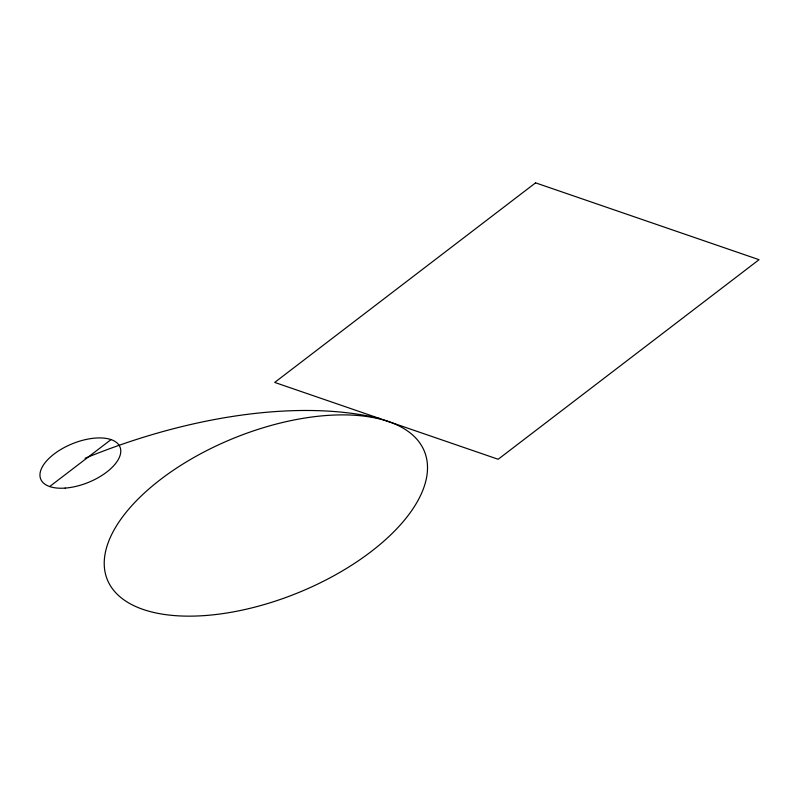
<?xml version="1.0" encoding="UTF-8"?>
<svg xmlns="http://www.w3.org/2000/svg" width="799" height="799" viewBox="0 0 799 799"><rect width="100%" height="100%" fill="white"/><g stroke="black" fill="none" stroke-linecap="round" stroke-linejoin="round"><path stroke-width="1.2" d="M49.668 486.551L111.051 439.6M85.084 458.266A343.25 167.98 -22 0 1 379.865 418.586M535.58 182.851L274.696 382.421L498.177 459.265L759.05 259.695L535.58 182.851M65.128 488.089A42.756 20.924 -22 0 0 120.399 448.209A42.756 20.924 -22 0 0 55.56 452.933A42.756 20.924 -22 0 0 65.128 488.089M204.934 615.56A171.036 83.705 -22 0 0 425.997 456.059A171.036 83.705 -22 0 0 166.661 474.926A171.036 83.705 -22 0 0 204.934 615.56"/></g></svg>
